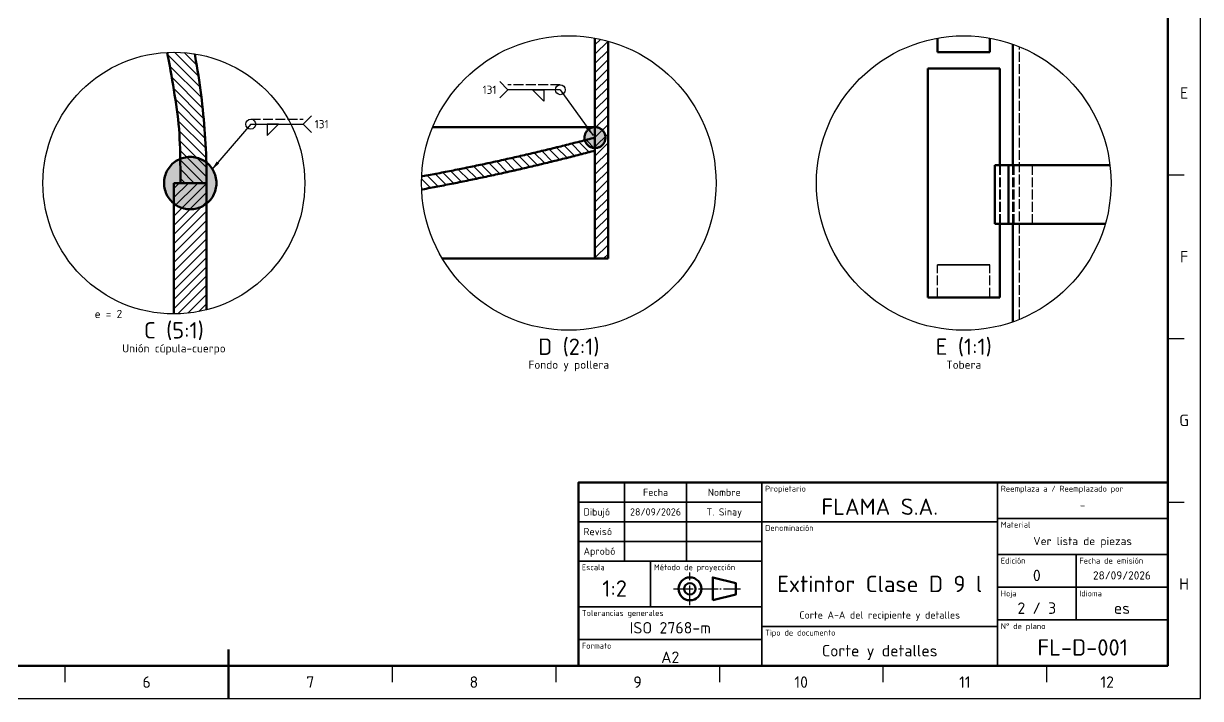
# Model space of a CAD drawing. Header units: millimetres. Extents: x 0 to 594, y 0 to 420.
# Drawn here: x 234.4 to 594, y 0 to 206.2 of the extents above; entities that cross this region are included whole.
import ezdxf
from ezdxf.enums import TextEntityAlignment as Align

# ---------------------------------------------------------------- set-up
doc = ezdxf.new("R2010")
doc.units = ezdxf.units.MM
doc.linetypes.add('ISO02-TRAZOS', pattern=[3.75, 3, -0.75])
doc.linetypes.add('ISO04-TRAZO-PUNTO', pattern=[7.625, 6, -0.75, 0.125, -0.75])
for name, color, linetype, lineweight in [('01-VISIBLE', 7, 'CONTINUOUS', 50), ('02-OCULTA', 4, 'ISO02-TRAZOS', 25), ('03-EJE', 1, 'ISO04-TRAZO-PUNTO', 25), ('05-RAYADO', 8, 'CONTINUOUS', 25), ('06-TEXTO', 7, 'CONTINUOUS', 25), ('07-RECUADRO', 7, 'CONTINUOUS', 70), ('08-FINA', 5, 'CONTINUOUS', 25), ('10-ROTULO', 7, 'CONTINUOUS', 35), ('11-TEXTO-ROTULO', 7, 'CONTINUOUS', 25), ('12-SOLDADURA', 6, 'CONTINUOUS', 25)]:
    doc.layers.add(name, color=color, linetype=linetype, lineweight=lineweight)
doc.styles.add('ISO3098', font='isocpeur.ttf')

msp = doc.modelspace()

# ---------------------------------------------------------------- hatches: boundary and pattern name
at = {"layer": '05-RAYADO'}
h = msp.add_hatch(dxfattribs=at)
h.set_pattern_fill('ANSI31', scale=0.62992)
h.paths.add_polyline_path([(413, 134.4), (409, 134.4), (409, 201.78), (409.779, 201.635), (410.86, 201.407), (411.934, 201.151), (413, 200.87)])
h = msp.add_hatch(dxfattribs=at)
h.set_pattern_fill('ANSI31', scale=0.62992, angle=90)
h.paths.add_polyline_path([(286.833, 196.23), (287.061, 194.952), (287.282, 193.673), (287.495, 192.392), (287.7, 191.111), (287.898, 189.828), (288.088, 188.544), (288.271, 187.259), (288.446, 185.973), (288.613, 184.685), (288.773, 183.397), (288.925, 182.108), (289.069, 180.818), (289.206, 179.527), (289.334, 178.236), (289.455, 176.944), (289.569, 175.65), (289.674, 174.357), (289.772, 173.062), (289.862, 171.768), (289.944, 170.472), (290.018, 169.176), (290.084, 167.88), (290.143, 166.583), (290.193, 165.286), (290.236, 163.989), (290.271, 162.691), (290.298, 161.394), (290.318, 160.096), (290.329, 158.798), (290.333, 157.5), (282.333, 157.5), (282.332, 158.767), (282.328, 160.034), (282.321, 161.3), (282.31, 162.567), (282.295, 163.834), (282.275, 165.101), (282.249, 166.367), (282.217, 167.634), (282.177, 168.9), (282.129, 170.166), (282.069, 171.431), (281.997, 172.696), (281.91, 173.96), (281.807, 175.222), (281.685, 176.483), (281.544, 177.742), (281.385, 178.999), (281.21, 180.253), (281.022, 181.506), (280.827, 182.758), (280.628, 184.009), (280.427, 185.26), (280.224, 186.51), (280.02, 187.76), (279.812, 189.01), (279.602, 190.259), (279.389, 191.508), (279.173, 192.756), (278.953, 194.004), (278.729, 195.251), (278.501, 196.497), (278.323, 197.449), (278.371, 197.452), (279.352, 197.488), (280.333, 197.5), (281.315, 197.488), (282.296, 197.452), (283.276, 197.392), (284.254, 197.307), (285.23, 197.199), (286.203, 197.067), (286.694, 196.988)])
h = msp.add_hatch(color=7, dxfattribs=at)
h.dxf.hatch_style = 1
h.paths.add_polyline_path([(412.175, 170.999), (412.099, 170.604), (411.975, 170.222), (411.804, 169.858), (411.589, 169.519), (411.333, 169.209), (411.04, 168.934), (410.715, 168.698), (410.362, 168.505), (409.989, 168.357), (409.6, 168.257), (409.201, 168.206), (408.799, 168.206), (408.4, 168.257), (408.011, 168.357), (407.638, 168.505), (407.285, 168.698), (406.96, 168.934), (406.667, 169.209), (406.411, 169.519), (406.196, 169.858), (406.025, 170.222), (405.901, 170.604), (405.825, 170.999), (405.8, 171.4), (405.825, 171.801), (405.901, 172.196), (406.025, 172.578), (406.196, 172.942), (406.411, 173.281), (406.667, 173.591), (406.96, 173.866), (407.285, 174.102), (407.638, 174.295), (408.011, 174.443), (408.4, 174.543), (408.799, 174.594), (409.201, 174.594), (409.6, 174.543), (409.989, 174.443), (410.362, 174.295), (410.715, 174.102), (411.04, 173.866), (411.333, 173.591), (411.589, 173.281), (411.804, 172.942), (411.975, 172.578), (412.099, 172.196), (412.175, 171.801), (412.2, 171.4)])
h = msp.add_hatch(dxfattribs=at)
h.set_pattern_fill('ANSI31', scale=0.62992, angle=90)
h.paths.add_polyline_path([(408.566, 167.286), (408.132, 167.172), (407.698, 167.058), (407.263, 166.944), (406.829, 166.831), (406.395, 166.718), (405.96, 166.605), (405.526, 166.493), (405.091, 166.381), (404.657, 166.269), (404.222, 166.157), (403.787, 166.046), (403.352, 165.935), (402.917, 165.824), (402.482, 165.713), (402.047, 165.603), (401.612, 165.493), (401.177, 165.383), (400.742, 165.273), (400.306, 165.164), (399.871, 165.055), (399.435, 164.946), (399, 164.838), (398.564, 164.729), (398.129, 164.621), (397.693, 164.514), (397.257, 164.406), (396.821, 164.299), (396.385, 164.192), (395.949, 164.086), (395.513, 163.979), (395.077, 163.873), (394.641, 163.767), (394.205, 163.662), (393.768, 163.556), (393.332, 163.451), (392.896, 163.346), (392.459, 163.242), (392.023, 163.138), (391.586, 163.034), (391.149, 162.93), (390.712, 162.827), (390.276, 162.723), (389.839, 162.621), (389.402, 162.518), (388.965, 162.416), (388.528, 162.314), (388.091, 162.212), (387.653, 162.11), (387.216, 162.009), (386.779, 161.908), (386.341, 161.807), (385.904, 161.707), (385.466, 161.606), (385.029, 161.507), (384.591, 161.407), (384.154, 161.307), (383.716, 161.208), (383.278, 161.109), (382.84, 161.011), (382.402, 160.913), (381.964, 160.815), (381.526, 160.717), (381.088, 160.619), (380.65, 160.522), (380.212, 160.425), (379.773, 160.328), (379.335, 160.232), (378.896, 160.136), (378.458, 160.04), (378.019, 159.944), (377.581, 159.849), (377.142, 159.754), (376.703, 159.659), (376.265, 159.565), (375.826, 159.471), (375.387, 159.377), (374.948, 159.283), (374.509, 159.19), (374.07, 159.096), (373.631, 159.004), (373.192, 158.911), (372.752, 158.819), (372.313, 158.727), (371.874, 158.635), (371.434, 158.543), (370.995, 158.452), (370.555, 158.361), (370.116, 158.271), (369.676, 158.18), (369.236, 158.09), (368.797, 158), (368.357, 157.911), (367.917, 157.821), (367.477, 157.732), (367.037, 157.644), (366.597, 157.555), (366.157, 157.467), (365.717, 157.379), (365.276, 157.292), (364.836, 157.204), (364.396, 157.117), (363.956, 157.03), (363.515, 156.944), (363.075, 156.858), (362.634, 156.772), (362.193, 156.686), (361.753, 156.601), (361.312, 156.516), (360.871, 156.431), (360.431, 156.346), (359.99, 156.262), (359.549, 156.178), (359.108, 156.094), (358.667, 156.011), (358.226, 155.927), (357.785, 155.845), (357.344, 155.762), (356.902, 155.68), (356.461, 155.598), (356.046, 155.521), (356.014, 156.396), (356, 157.5), (356.014, 158.604), (356.047, 159.521), (356.461, 159.598), (356.902, 159.68), (357.344, 159.762), (357.785, 159.845), (358.226, 159.927), (358.667, 160.011), (359.108, 160.094), (359.549, 160.178), (359.99, 160.262), (360.431, 160.346), (360.871, 160.431), (361.312, 160.516), (361.753, 160.601), (362.193, 160.686), (362.634, 160.772), (363.075, 160.858), (363.515, 160.944), (363.956, 161.03), (364.396, 161.117), (364.836, 161.204), (365.276, 161.292), (365.717, 161.379), (366.157, 161.467), (366.597, 161.555), (367.037, 161.644), (367.477, 161.732), (367.917, 161.821), (368.357, 161.911), (368.797, 162), (369.236, 162.09), (369.676, 162.18), (370.116, 162.271), (370.555, 162.361), (370.995, 162.452), (371.434, 162.543), (371.874, 162.635), (372.313, 162.727), (372.752, 162.819), (373.192, 162.911), (373.631, 163.004), (374.07, 163.096), (374.509, 163.19), (374.948, 163.283), (375.387, 163.377), (375.826, 163.471), (376.265, 163.565), (376.703, 163.659), (377.142, 163.754), (377.581, 163.849), (378.019, 163.944), (378.458, 164.04), (378.896, 164.136), (379.335, 164.232), (379.773, 164.328), (380.212, 164.425), (380.65, 164.522), (381.088, 164.619), (381.526, 164.717), (381.964, 164.815), (382.402, 164.913), (382.84, 165.011), (383.278, 165.109), (383.716, 165.208), (384.154, 165.307), (384.591, 165.407), (385.029, 165.507), (385.466, 165.606), (385.904, 165.707), (386.341, 165.807), (386.779, 165.908), (387.216, 166.009), (387.653, 166.11), (388.091, 166.212), (388.528, 166.314), (388.965, 166.416), (389.402, 166.518), (389.839, 166.621), (390.276, 166.723), (390.712, 166.827), (391.149, 166.93), (391.586, 167.034), (392.023, 167.138), (392.459, 167.242), (392.896, 167.346), (393.332, 167.451), (393.768, 167.556), (394.205, 167.662), (394.641, 167.767), (395.077, 167.873), (395.513, 167.979), (395.949, 168.086), (396.385, 168.192), (396.821, 168.299), (397.257, 168.406), (397.693, 168.514), (398.129, 168.621), (398.564, 168.729), (399, 168.838), (399.435, 168.946), (399.871, 169.055), (400.306, 169.164), (400.742, 169.273), (401.177, 169.383), (401.612, 169.493), (402.047, 169.603), (402.482, 169.713), (402.917, 169.824), (403.352, 169.935), (403.787, 170.046), (404.222, 170.157), (404.657, 170.269), (405.091, 170.381), (405.526, 170.493), (405.96, 170.605), (406.395, 170.718), (406.829, 170.831), (407.263, 170.944), (407.698, 171.058), (408.132, 171.172), (408.566, 171.286), (409, 171.4), (409, 167.4)])
h = msp.add_hatch(color=7, dxfattribs=at)
h.dxf.hatch_style = 1
h.paths.add_polyline_path([(293.27, 156.497), (293.082, 155.51), (292.772, 154.555), (292.344, 153.646), (291.805, 152.798), (291.165, 152.024), (290.433, 151.336), (289.62, 150.745), (288.74, 150.261), (287.805, 149.892), (286.832, 149.642), (285.836, 149.516), (284.831, 149.516), (283.834, 149.642), (282.861, 149.892), (281.927, 150.261), (281.047, 150.745), (280.234, 151.336), (279.502, 152.024), (278.861, 152.798), (278.323, 153.646), (277.895, 154.555), (277.585, 155.51), (277.396, 156.497), (277.333, 157.5), (277.396, 158.503), (277.585, 159.49), (277.895, 160.445), (278.323, 161.354), (278.861, 162.202), (279.502, 162.976), (280.234, 163.664), (281.047, 164.255), (281.927, 164.739), (282.861, 165.108), (283.834, 165.358), (284.831, 165.484), (285.836, 165.484), (286.832, 165.358), (287.805, 165.108), (288.74, 164.739), (289.62, 164.255), (290.433, 163.664), (291.165, 162.976), (291.805, 162.202), (292.344, 161.354), (292.772, 160.445), (293.082, 159.49), (293.27, 158.503), (293.333, 157.5)])
h = msp.add_hatch(dxfattribs=at)
h.set_pattern_fill('ANSI31', scale=0.62992)
h.paths.add_polyline_path([(290.333, 157.5), (290.333, 118.773), (290.053, 118.699), (289.097, 118.472), (288.137, 118.269), (287.172, 118.089), (286.203, 117.933), (285.23, 117.801), (284.254, 117.693), (283.276, 117.608), (282.296, 117.548), (281.315, 117.512), (280.333, 117.5), (280.333, 157.5)])
at = {"layer": '08-FINA'}
h = msp.add_hatch(color=7, dxfattribs=at)
h.dxf.hatch_style = 1
h.paths.add_polyline_path([(408.4, 172), (407.063, 174.732), (406.249, 174.151)])
h = msp.add_hatch(color=7, dxfattribs=at)
h.dxf.hatch_style = 1
h.paths.add_polyline_path([(291.833, 161.5), (294.165, 163.452), (293.406, 164.103)])

# ---------------------------------------------------------------- linework, layer by layer
at = {"layer": '01-VISIBLE'}
for points in [[(409, 134.4), (409, 201.78)], [(513.667, 201.78), (513.667, 197.5)], [(529.667, 201.78), (529.667, 197.5)], [(413, 134.4), (413, 200.87)], [(536.667, 163), (536.667, 199.925)], [(278.323, 197.449), (278.533, 196.323), (278.802, 194.844), (279.066, 193.364), (279.325, 191.882), (279.578, 190.4), (279.828, 188.918), (280.073, 187.434), (280.315, 185.95), (280.555, 184.466), (280.792, 182.981), (281.024, 181.495), (281.245, 180.008), (281.448, 178.518), (281.627, 177.025), (281.779, 175.529), (281.905, 174.031), (282.007, 172.531), (282.089, 171.029), (282.154, 169.527), (282.206, 168.024), (282.246, 166.521), (282.276, 165.018), (282.299, 163.514), (282.315, 162.011), (282.326, 160.507), (282.332, 159.004), (282.333, 157.5)], [(290.333, 157.5), (290.328, 159.001), (290.313, 160.501), (290.287, 162.001), (290.25, 163.502), (290.203, 165.001), (290.146, 166.501), (290.078, 168), (290, 169.498), (289.911, 170.996), (289.812, 172.494), (289.703, 173.99), (289.582, 175.486), (289.452, 176.981), (289.311, 178.475), (289.16, 179.968), (288.998, 181.46), (288.826, 182.95), (288.644, 184.44), (288.452, 185.928), (288.249, 187.415), (288.036, 188.9), (287.813, 190.384), (287.58, 191.866), (287.337, 193.347), (287.083, 194.826), (286.82, 196.303), (286.693, 196.988)], [(529.667, 197.5), (529.167, 197.5), (528.667, 197.5), (528.167, 197.5), (527.667, 197.5), (527.167, 197.5), (526.667, 197.5), (526.167, 197.5), (525.667, 197.5), (525.167, 197.5), (524.667, 197.5), (524.167, 197.5), (523.667, 197.5), (523.167, 197.5), (522.667, 197.5), (522.167, 197.5), (521.667, 197.5), (521.167, 197.5), (520.667, 197.5), (520.167, 197.5), (519.667, 197.5), (519.167, 197.5), (518.667, 197.5), (518.167, 197.5), (517.667, 197.5), (517.167, 197.5), (516.667, 197.5), (516.167, 197.5), (515.667, 197.5), (515.167, 197.5), (514.667, 197.5), (514.167, 197.5), (513.667, 197.5)], [(510.667, 192.5), (511.167, 192.5), (511.667, 192.5), (512.167, 192.5), (512.667, 192.5), (513.167, 192.5), (513.667, 192.5), (514.167, 192.5), (514.667, 192.5), (515.167, 192.5), (515.667, 192.5), (516.167, 192.5), (516.667, 192.5), (517.167, 192.5), (517.667, 192.5), (518.167, 192.5), (518.667, 192.5), (519.167, 192.5), (519.667, 192.5), (520.167, 192.5), (520.667, 192.5), (521.167, 192.5), (521.667, 192.5), (522.167, 192.5), (522.667, 192.5), (523.167, 192.5), (523.667, 192.5), (524.167, 192.5), (524.667, 192.5), (525.167, 192.5), (525.667, 192.5), (526.167, 192.5), (526.667, 192.5), (527.167, 192.5), (527.667, 192.5), (528.167, 192.5), (528.667, 192.5), (529.167, 192.5), (529.667, 192.5), (530.167, 192.5), (530.667, 192.5), (531.167, 192.5), (531.667, 192.5), (532.167, 192.5), (532.667, 192.5)], [(510.667, 122.5), (510.667, 192.5)], [(532.667, 163), (532.667, 192.5)], [(409, 174.6), (408.113, 174.6), (407.226, 174.6), (406.338, 174.6), (405.451, 174.6), (404.563, 174.6), (403.676, 174.6), (402.788, 174.6), (401.901, 174.6), (401.013, 174.6), (400.126, 174.6), (399.238, 174.6), (398.351, 174.6), (397.463, 174.6), (396.576, 174.6), (395.688, 174.6), (394.801, 174.6), (393.913, 174.6), (393.026, 174.6), (392.138, 174.6), (391.251, 174.6), (390.363, 174.6), (389.475, 174.6), (388.588, 174.6), (387.7, 174.6), (386.813, 174.6), (385.925, 174.6), (385.038, 174.6), (384.15, 174.6), (383.263, 174.6), (382.375, 174.6), (381.488, 174.6), (380.6, 174.6), (379.712, 174.6), (378.825, 174.6), (377.938, 174.6), (377.05, 174.6), (376.163, 174.6), (375.275, 174.6), (374.387, 174.6), (373.5, 174.6), (372.612, 174.6), (371.725, 174.6), (370.837, 174.6), (369.95, 174.6), (369.062, 174.6), (368.175, 174.6), (367.288, 174.6), (366.4, 174.6), (365.512, 174.6), (364.625, 174.6), (363.737, 174.6), (362.85, 174.6), (361.962, 174.6), (361.075, 174.6), (360.188, 174.6), (359.377, 174.6)], [(409, 174.6), (408.799, 174.594), (408.599, 174.575), (408.4, 174.543), (408.204, 174.499), (408.011, 174.443), (407.822, 174.375), (407.638, 174.295), (407.458, 174.204), (407.285, 174.102), (407.119, 173.989), (406.96, 173.866), (406.809, 173.733), (406.667, 173.591), (406.534, 173.44), (406.411, 173.281), (406.298, 173.115), (406.196, 172.942), (406.105, 172.762), (406.025, 172.578), (405.957, 172.389), (405.901, 172.196), (405.857, 172), (405.825, 171.801), (405.806, 171.601), (405.8, 171.4), (405.806, 171.199), (405.825, 170.999), (405.857, 170.8), (405.901, 170.604), (405.957, 170.411), (406.025, 170.222), (406.105, 170.038), (406.196, 169.858), (406.298, 169.685), (406.411, 169.519), (406.534, 169.36), (406.667, 169.209), (406.809, 169.067), (406.96, 168.934), (407.119, 168.811), (407.285, 168.698), (407.458, 168.596), (407.638, 168.505), (407.822, 168.425), (408.011, 168.357), (408.204, 168.301), (408.4, 168.257), (408.599, 168.225), (408.799, 168.206), (409, 168.2)], [(412.2, 171.4), (412.194, 171.601), (412.175, 171.801), (412.143, 172), (412.099, 172.196), (412.043, 172.389), (411.975, 172.578), (411.895, 172.762), (411.804, 172.942), (411.702, 173.115), (411.589, 173.281), (411.466, 173.44), (411.333, 173.591), (411.191, 173.733), (411.04, 173.866), (410.881, 173.989), (410.715, 174.102), (410.542, 174.204), (410.362, 174.295), (410.178, 174.375), (409.989, 174.443), (409.796, 174.499), (409.6, 174.543), (409.401, 174.575), (409.201, 174.594), (409, 174.6)], [(409, 171.4), (408.419, 171.247), (407.839, 171.095), (407.258, 170.943), (406.677, 170.791), (406.095, 170.64), (405.514, 170.49), (404.933, 170.34), (404.351, 170.19), (403.77, 170.041), (403.188, 169.893), (402.606, 169.744), (402.024, 169.597), (401.442, 169.45), (400.859, 169.303), (400.277, 169.157), (399.695, 169.011), (399.112, 168.866), (398.529, 168.721), (397.946, 168.576), (397.363, 168.432), (396.78, 168.289), (396.197, 168.146), (395.614, 168.004), (395.03, 167.862), (394.447, 167.72), (393.863, 167.579), (393.28, 167.439), (392.696, 167.299), (392.112, 167.159), (391.527, 167.02), (390.943, 166.881), (390.359, 166.743), (389.774, 166.605), (389.19, 166.468), (388.605, 166.332), (388.02, 166.195), (387.435, 166.06), (386.85, 165.924), (386.265, 165.79), (385.68, 165.655), (385.095, 165.522), (384.509, 165.388), (383.924, 165.255), (383.338, 165.123), (382.752, 164.991), (382.166, 164.86), (381.58, 164.729), (380.994, 164.598), (380.408, 164.469), (379.822, 164.339), (379.235, 164.21), (378.649, 164.082), (378.062, 163.954), (377.475, 163.826), (376.888, 163.699), (376.301, 163.573), (375.714, 163.447), (375.127, 163.321), (374.54, 163.196), (373.952, 163.072), (373.365, 162.948), (372.777, 162.824), (372.19, 162.701), (371.602, 162.578), (371.014, 162.456), (370.426, 162.335), (369.838, 162.213), (369.25, 162.093), (368.661, 161.973), (368.073, 161.853), (367.484, 161.734), (366.896, 161.615), (366.307, 161.497), (365.718, 161.38), (365.129, 161.262), (364.54, 161.146), (363.951, 161.03), (363.362, 160.914), (362.773, 160.799), (362.183, 160.684), (361.594, 160.57), (361.004, 160.456), (360.414, 160.343), (359.825, 160.23), (359.235, 160.118), (358.645, 160.006), (358.055, 159.895), (357.465, 159.785), (356.874, 159.674), (356.284, 159.565), (356.047, 159.521)], [(409, 167.4), (409, 171.4)], [(409, 168.2), (409.201, 168.206), (409.401, 168.225), (409.6, 168.257), (409.796, 168.301), (409.989, 168.357), (410.178, 168.425), (410.362, 168.505), (410.542, 168.596), (410.715, 168.698), (410.881, 168.811), (411.04, 168.934), (411.191, 169.067), (411.333, 169.209), (411.466, 169.36), (411.589, 169.519), (411.702, 169.685), (411.804, 169.858), (411.895, 170.038), (411.975, 170.222), (412.043, 170.411), (412.099, 170.604), (412.143, 170.8), (412.175, 170.999), (412.194, 171.199), (412.2, 171.4)], [(285.333, 165.5), (284.831, 165.484), (284.331, 165.437), (283.834, 165.358), (283.344, 165.249), (282.861, 165.108), (282.388, 164.938), (281.927, 164.739), (281.479, 164.51), (281.047, 164.255), (280.631, 163.972), (280.234, 163.664), (279.857, 163.332), (279.502, 162.976), (279.169, 162.599), (278.861, 162.202), (278.579, 161.787), (278.323, 161.354), (278.095, 160.906), (277.895, 160.445), (277.725, 159.972), (277.585, 159.49), (277.475, 158.999), (277.396, 158.503), (277.349, 158.002), (277.333, 157.5), (277.349, 156.998), (277.396, 156.497), (277.475, 156.001), (277.585, 155.51), (277.725, 155.028), (277.895, 154.555), (278.095, 154.094), (278.323, 153.646), (278.579, 153.213), (278.861, 152.798), (279.169, 152.401), (279.502, 152.024), (279.857, 151.668), (280.234, 151.336), (280.631, 151.028), (281.047, 150.745), (281.479, 150.49), (281.927, 150.261), (282.388, 150.062), (282.861, 149.892), (283.344, 149.751), (283.834, 149.642), (284.331, 149.563), (284.831, 149.516), (285.333, 149.5)], [(293.333, 157.5), (293.318, 158.002), (293.27, 158.503), (293.192, 158.999), (293.082, 159.49), (292.942, 159.972), (292.772, 160.445), (292.572, 160.906), (292.344, 161.354), (292.088, 161.787), (291.805, 162.202), (291.497, 162.599), (291.165, 162.976), (290.81, 163.332), (290.433, 163.664), (290.036, 163.972), (289.62, 164.255), (289.187, 164.51), (288.74, 164.739), (288.278, 164.938), (287.805, 165.108), (287.323, 165.249), (286.832, 165.358), (286.336, 165.437), (285.836, 165.484), (285.333, 165.5)], [(356.046, 155.521), (356.284, 155.565), (356.874, 155.674), (357.465, 155.785), (358.055, 155.895), (358.645, 156.006), (359.235, 156.118), (359.825, 156.23), (360.414, 156.343), (361.004, 156.456), (361.594, 156.57), (362.183, 156.684), (362.773, 156.799), (363.362, 156.914), (363.951, 157.03), (364.54, 157.146), (365.129, 157.262), (365.718, 157.38), (366.307, 157.497), (366.896, 157.615), (367.484, 157.734), (368.073, 157.853), (368.661, 157.973), (369.25, 158.093), (369.838, 158.213), (370.426, 158.335), (371.014, 158.456), (371.602, 158.578), (372.19, 158.701), (372.777, 158.824), (373.365, 158.948), (373.952, 159.072), (374.54, 159.196), (375.127, 159.321), (375.714, 159.447), (376.301, 159.573), (376.888, 159.699), (377.475, 159.826), (378.062, 159.954), (378.649, 160.082), (379.235, 160.21), (379.822, 160.339), (380.408, 160.469), (380.994, 160.598), (381.58, 160.729), (382.166, 160.86), (382.752, 160.991), (383.338, 161.123), (383.924, 161.255), (384.509, 161.388), (385.095, 161.522), (385.68, 161.655), (386.265, 161.79), (386.85, 161.924), (387.435, 162.06), (388.02, 162.195), (388.605, 162.332), (389.19, 162.468), (389.774, 162.605), (390.359, 162.743), (390.943, 162.881), (391.527, 163.02), (392.112, 163.159), (392.696, 163.299), (393.28, 163.439), (393.863, 163.579), (394.447, 163.72), (395.03, 163.862), (395.614, 164.004), (396.197, 164.146), (396.78, 164.289), (397.363, 164.432), (397.946, 164.576), (398.529, 164.721), (399.112, 164.866), (399.695, 165.011), (400.277, 165.157), (400.859, 165.303), (401.442, 165.45), (402.024, 165.597), (402.606, 165.744), (403.188, 165.893), (403.77, 166.041), (404.351, 166.19), (404.933, 166.34), (405.514, 166.49), (406.095, 166.64), (406.677, 166.791), (407.258, 166.943), (407.839, 167.095), (408.419, 167.247), (409, 167.4)], [(531.124, 163), (535.362, 163)], [(531.124, 145), (531.124, 163)], [(535.362, 163), (535.863, 163), (536.364, 163), (536.864, 163), (537.365, 163), (537.866, 163), (538.367, 163), (538.868, 163), (539.369, 163), (539.869, 163), (540.37, 163), (540.871, 163), (541.372, 163), (541.873, 163), (542.374, 163), (542.874, 163), (543.375, 163), (543.876, 163), (544.377, 163), (544.878, 163), (545.379, 163), (545.879, 163), (546.38, 163), (546.881, 163), (547.382, 163), (547.883, 163), (548.384, 163), (548.884, 163), (549.385, 163), (549.886, 163), (550.387, 163), (550.888, 163), (551.388, 163), (551.889, 163), (552.39, 163), (552.891, 163), (553.392, 163), (553.893, 163), (554.393, 163), (554.894, 163), (555.395, 163), (555.896, 163), (556.397, 163), (556.898, 163), (557.398, 163), (557.899, 163), (558.4, 163), (558.901, 163), (559.402, 163), (559.903, 163), (560.403, 163), (560.904, 163), (561.405, 163), (561.906, 163), (562.407, 163), (562.908, 163), (563.408, 163), (563.909, 163), (564.41, 163), (564.911, 163), (565.412, 163), (565.912, 163), (566.329, 163)], [(535.362, 145), (535.362, 163)], [(290.333, 157.5), (280.333, 157.5)], [(280.333, 117.5), (280.333, 157.5)], [(282.333, 157.5), (290.333, 157.5)], [(285.333, 149.5), (285.836, 149.516), (286.336, 149.563), (286.832, 149.642), (287.323, 149.751), (287.805, 149.892), (288.278, 150.062), (288.74, 150.261), (289.187, 150.49), (289.62, 150.745), (290.036, 151.028), (290.433, 151.336), (290.81, 151.668), (291.165, 152.024), (291.497, 152.401), (291.805, 152.798), (292.088, 153.213), (292.344, 153.646), (292.572, 154.094), (292.772, 154.555), (292.942, 155.028), (293.082, 155.51), (293.192, 156.001), (293.27, 156.497), (293.318, 156.998), (293.333, 157.5)], [(290.333, 118.773), (290.333, 157.5)], [(531.124, 145), (535.362, 145)], [(532.667, 122.5), (532.667, 145)], [(535.362, 145), (535.863, 145), (536.364, 145), (536.864, 145), (537.365, 145), (537.866, 145), (538.367, 145), (538.868, 145), (539.369, 145), (539.869, 145), (540.37, 145), (540.871, 145), (541.372, 145), (541.873, 145), (542.374, 145), (542.874, 145), (543.375, 145), (543.876, 145), (544.377, 145), (544.878, 145), (545.379, 145), (545.879, 145), (546.38, 145), (546.881, 145), (547.382, 145), (547.883, 145), (548.384, 145), (548.884, 145), (549.385, 145), (549.886, 145), (550.387, 145), (550.888, 145), (551.388, 145), (551.889, 145), (552.39, 145), (552.891, 145), (553.392, 145), (553.893, 145), (554.393, 145), (554.894, 145), (555.395, 145), (555.896, 145), (556.397, 145), (556.898, 145), (557.398, 145), (557.899, 145), (558.4, 145), (558.901, 145), (559.402, 145), (559.903, 145), (560.403, 145), (560.904, 145), (561.405, 145), (561.906, 145), (562.407, 145), (562.908, 145), (563.408, 145), (563.909, 145), (564.41, 145), (564.892, 145)], [(536.667, 115.075), (536.667, 145)], [(409, 134.4), (408.113, 134.4), (407.225, 134.4), (406.337, 134.4), (405.45, 134.4), (404.562, 134.4), (403.675, 134.4), (402.788, 134.4), (401.9, 134.4), (401.012, 134.4), (400.125, 134.4), (399.238, 134.4), (398.35, 134.4), (397.462, 134.4), (396.575, 134.4), (395.688, 134.4), (394.8, 134.4), (393.913, 134.4), (393.025, 134.4), (392.137, 134.4), (391.25, 134.4), (390.363, 134.4), (389.475, 134.4), (388.587, 134.4), (387.7, 134.4), (386.812, 134.4), (385.925, 134.4), (385.038, 134.4), (384.15, 134.4), (383.262, 134.4), (382.375, 134.4), (381.488, 134.4), (380.6, 134.4), (379.712, 134.4), (378.825, 134.4), (377.938, 134.4), (377.05, 134.4), (376.163, 134.4), (375.275, 134.4), (374.387, 134.4), (373.5, 134.4), (372.612, 134.4), (371.725, 134.4), (370.837, 134.4), (369.95, 134.4), (369.062, 134.4), (368.175, 134.4), (367.288, 134.4), (366.4, 134.4), (365.512, 134.4), (364.625, 134.4), (363.737, 134.4), (362.85, 134.4), (362.382, 134.4)], [(413, 134.4), (409, 134.4)], [(510.667, 122.5), (511.167, 122.5), (511.667, 122.5), (512.167, 122.5), (512.667, 122.5), (513.167, 122.5), (513.667, 122.5), (514.167, 122.5), (514.667, 122.5), (515.167, 122.5), (515.667, 122.5), (516.167, 122.5), (516.667, 122.5), (517.167, 122.5), (517.667, 122.5), (518.167, 122.5), (518.667, 122.5), (519.167, 122.5), (519.667, 122.5), (520.167, 122.5), (520.667, 122.5), (521.167, 122.5), (521.667, 122.5), (522.167, 122.5), (522.667, 122.5), (523.167, 122.5), (523.667, 122.5), (524.167, 122.5), (524.667, 122.5), (525.167, 122.5), (525.667, 122.5), (526.167, 122.5), (526.667, 122.5), (527.167, 122.5), (527.667, 122.5), (528.167, 122.5), (528.667, 122.5), (529.167, 122.5), (529.667, 122.5), (530.167, 122.5), (530.667, 122.5), (531.167, 122.5), (531.667, 122.5), (532.167, 122.5), (532.667, 122.5)]]:
    msp.add_lwpolyline(points, dxfattribs=at)
msp.add_lwpolyline([(445, 30), (452, 31.75), (452, 35.25), (445, 37)], close=True, dxfattribs=at)
for radius in [3.5, 1.75]:
    msp.add_circle((438, 33.5), radius, dxfattribs=at)
at = {"layer": '02-OCULTA'}
for points in [[(538.667, 115.837), (538.667, 199.163)], [(513.667, 197.5), (514.167, 197.5), (514.667, 197.5), (515.167, 197.5), (515.667, 197.5), (516.167, 197.5), (516.667, 197.5), (517.167, 197.5), (517.667, 197.5), (518.167, 197.5), (518.667, 197.5), (519.167, 197.5), (519.667, 197.5), (520.167, 197.5), (520.667, 197.5), (521.167, 197.5), (521.667, 197.5), (522.167, 197.5), (522.667, 197.5), (523.167, 197.5), (523.667, 197.5), (524.167, 197.5), (524.667, 197.5), (525.167, 197.5), (525.667, 197.5), (526.167, 197.5), (526.667, 197.5), (527.167, 197.5), (527.667, 197.5), (528.167, 197.5), (528.667, 197.5), (529.167, 197.5), (529.667, 197.5)], [(532.667, 192.5), (532.167, 192.5), (531.667, 192.5), (531.167, 192.5), (530.667, 192.5), (530.167, 192.5), (529.667, 192.5), (529.167, 192.5), (528.667, 192.5), (528.167, 192.5), (527.667, 192.5), (527.167, 192.5), (526.667, 192.5), (526.167, 192.5), (525.667, 192.5), (525.167, 192.5), (524.667, 192.5), (524.167, 192.5), (523.667, 192.5), (523.167, 192.5), (522.667, 192.5), (522.167, 192.5), (521.667, 192.5), (521.167, 192.5), (520.667, 192.5), (520.167, 192.5), (519.667, 192.5), (519.167, 192.5), (518.667, 192.5), (518.167, 192.5), (517.667, 192.5), (517.167, 192.5), (516.667, 192.5), (516.167, 192.5), (515.667, 192.5), (515.167, 192.5), (514.667, 192.5), (514.167, 192.5), (513.667, 192.5), (513.167, 192.5), (512.667, 192.5), (512.167, 192.5), (511.667, 192.5), (511.167, 192.5), (510.667, 192.5)], [(531.124, 145), (531.124, 163)], [(531.124, 163), (531.414, 163), (531.705, 163), (531.995, 163), (532.286, 163), (532.576, 163), (532.867, 163)], [(532.867, 163), (532.576, 163), (532.286, 163), (531.995, 163), (531.705, 163), (531.414, 163), (531.124, 163)], [(531.124, 163), (535.362, 163)], [(532.667, 145), (532.667, 163)], [(532.867, 145), (532.867, 163)], [(535.362, 145), (535.362, 163)], [(566.329, 163), (565.912, 163), (565.412, 163), (564.911, 163), (564.41, 163), (563.909, 163), (563.408, 163), (562.908, 163), (562.407, 163), (561.906, 163), (561.405, 163), (560.904, 163), (560.403, 163), (559.903, 163), (559.402, 163), (558.901, 163), (558.4, 163), (557.899, 163), (557.398, 163), (556.898, 163), (556.397, 163), (555.896, 163), (555.395, 163), (554.894, 163), (554.393, 163), (553.893, 163), (553.392, 163), (552.891, 163), (552.39, 163), (551.889, 163), (551.388, 163), (550.888, 163), (550.387, 163), (549.886, 163), (549.385, 163), (548.884, 163), (548.384, 163), (547.883, 163), (547.382, 163), (546.881, 163), (546.38, 163), (545.879, 163), (545.379, 163), (544.878, 163), (544.377, 163), (543.876, 163), (543.375, 163), (542.874, 163), (542.374, 163), (541.873, 163), (541.372, 163), (540.871, 163), (540.37, 163), (539.869, 163), (539.369, 163), (538.868, 163), (538.367, 163), (537.866, 163), (537.365, 163), (536.864, 163), (536.364, 163), (535.863, 163), (535.362, 163)], [(536.667, 145), (536.667, 163)], [(537.066, 163), (537.567, 163), (538.068, 163), (538.569, 163), (539.07, 163), (539.571, 163), (540.072, 163), (540.573, 163), (541.075, 163), (541.576, 163), (542.077, 163), (542.578, 163), (543.079, 163), (543.58, 163), (544.081, 163), (544.582, 163), (545.083, 163), (545.585, 163), (546.086, 163), (546.587, 163), (547.088, 163), (547.589, 163), (548.09, 163), (548.591, 163), (549.092, 163), (549.593, 163), (550.095, 163), (550.596, 163), (551.097, 163), (551.598, 163), (552.099, 163), (552.6, 163), (553.101, 163), (553.602, 163), (554.103, 163), (554.605, 163), (555.106, 163), (555.607, 163), (556.108, 163), (556.609, 163), (557.11, 163), (557.611, 163), (558.112, 163), (558.613, 163), (559.115, 163), (559.616, 163), (560.117, 163), (560.618, 163), (561.119, 163), (561.62, 163), (562.121, 163), (562.622, 163), (563.123, 163), (563.625, 163), (564.126, 163), (564.627, 163), (565.128, 163), (565.629, 163), (566.13, 163), (566.329, 163)], [(537.066, 163), (542.667, 163)], [(537.066, 163), (542.667, 163)], [(566.329, 163), (566.13, 163), (565.629, 163), (565.128, 163), (564.627, 163), (564.126, 163), (563.625, 163), (563.123, 163), (562.622, 163), (562.121, 163), (561.62, 163), (561.119, 163), (560.618, 163), (560.117, 163), (559.616, 163), (559.115, 163), (558.613, 163), (558.112, 163), (557.611, 163), (557.11, 163), (556.609, 163), (556.108, 163), (555.607, 163), (555.106, 163), (554.605, 163), (554.103, 163), (553.602, 163), (553.101, 163), (552.6, 163), (552.099, 163), (551.598, 163), (551.097, 163), (550.596, 163), (550.095, 163), (549.593, 163), (549.092, 163), (548.591, 163), (548.09, 163), (547.589, 163), (547.088, 163), (546.587, 163), (546.086, 163), (545.585, 163), (545.083, 163), (544.582, 163), (544.081, 163), (543.58, 163), (543.079, 163), (542.578, 163), (542.077, 163), (541.576, 163), (541.075, 163), (540.573, 163), (540.072, 163), (539.571, 163), (539.07, 163), (538.569, 163), (538.068, 163), (537.567, 163), (537.066, 163)], [(537.066, 145), (537.066, 163)], [(537.066, 145), (537.066, 163)], [(542.667, 145), (542.667, 163)], [(542.667, 145), (542.667, 163)], [(531.124, 145), (531.414, 145), (531.705, 145), (531.995, 145), (532.286, 145), (532.576, 145), (532.867, 145)], [(532.867, 145), (532.576, 145), (532.286, 145), (531.995, 145), (531.705, 145), (531.414, 145), (531.124, 145)], [(531.124, 145), (535.362, 145)], [(564.892, 145), (564.41, 145), (563.909, 145), (563.408, 145), (562.908, 145), (562.407, 145), (561.906, 145), (561.405, 145), (560.904, 145), (560.403, 145), (559.903, 145), (559.402, 145), (558.901, 145), (558.4, 145), (557.899, 145), (557.398, 145), (556.898, 145), (556.397, 145), (555.896, 145), (555.395, 145), (554.894, 145), (554.393, 145), (553.893, 145), (553.392, 145), (552.891, 145), (552.39, 145), (551.889, 145), (551.388, 145), (550.888, 145), (550.387, 145), (549.886, 145), (549.385, 145), (548.884, 145), (548.384, 145), (547.883, 145), (547.382, 145), (546.881, 145), (546.38, 145), (545.879, 145), (545.379, 145), (544.878, 145), (544.377, 145), (543.876, 145), (543.375, 145), (542.874, 145), (542.374, 145), (541.873, 145), (541.372, 145), (540.871, 145), (540.37, 145), (539.869, 145), (539.369, 145), (538.868, 145), (538.367, 145), (537.866, 145), (537.365, 145), (536.864, 145), (536.364, 145), (535.863, 145), (535.362, 145)], [(564.892, 145), (564.627, 145), (564.126, 145), (563.625, 145), (563.123, 145), (562.622, 145), (562.121, 145), (561.62, 145), (561.119, 145), (560.618, 145), (560.117, 145), (559.616, 145), (559.115, 145), (558.613, 145), (558.112, 145), (557.611, 145), (557.11, 145), (556.609, 145), (556.108, 145), (555.607, 145), (555.106, 145), (554.605, 145), (554.103, 145), (553.602, 145), (553.101, 145), (552.6, 145), (552.099, 145), (551.598, 145), (551.097, 145), (550.596, 145), (550.095, 145), (549.593, 145), (549.092, 145), (548.591, 145), (548.09, 145), (547.589, 145), (547.088, 145), (546.587, 145), (546.086, 145), (545.585, 145), (545.083, 145), (544.582, 145), (544.081, 145), (543.58, 145), (543.079, 145), (542.578, 145), (542.077, 145), (541.576, 145), (541.075, 145), (540.573, 145), (540.072, 145), (539.571, 145), (539.07, 145), (538.569, 145), (538.068, 145), (537.567, 145), (537.066, 145)], [(537.066, 145), (542.667, 145)], [(537.066, 145), (542.667, 145)], [(537.066, 145), (537.567, 145), (538.068, 145), (538.569, 145), (539.07, 145), (539.571, 145), (540.072, 145), (540.573, 145), (541.075, 145), (541.576, 145), (542.077, 145), (542.578, 145), (543.079, 145), (543.58, 145), (544.081, 145), (544.582, 145), (545.083, 145), (545.585, 145), (546.086, 145), (546.587, 145), (547.088, 145), (547.589, 145), (548.09, 145), (548.591, 145), (549.092, 145), (549.593, 145), (550.095, 145), (550.596, 145), (551.097, 145), (551.598, 145), (552.099, 145), (552.6, 145), (553.101, 145), (553.602, 145), (554.103, 145), (554.605, 145), (555.106, 145), (555.607, 145), (556.108, 145), (556.609, 145), (557.11, 145), (557.611, 145), (558.112, 145), (558.613, 145), (559.115, 145), (559.616, 145), (560.117, 145), (560.618, 145), (561.119, 145), (561.62, 145), (562.121, 145), (562.622, 145), (563.123, 145), (563.625, 145), (564.126, 145), (564.627, 145), (564.892, 145)], [(529.667, 132.5), (529.167, 132.5), (528.667, 132.5), (528.167, 132.5), (527.667, 132.5), (527.167, 132.5), (526.667, 132.5), (526.167, 132.5), (525.667, 132.5), (525.167, 132.5), (524.667, 132.5), (524.167, 132.5), (523.667, 132.5), (523.167, 132.5), (522.667, 132.5), (522.167, 132.5), (521.667, 132.5), (521.167, 132.5), (520.667, 132.5), (520.167, 132.5), (519.667, 132.5), (519.167, 132.5), (518.667, 132.5), (518.167, 132.5), (517.667, 132.5), (517.167, 132.5), (516.667, 132.5), (516.167, 132.5), (515.667, 132.5), (515.167, 132.5), (514.667, 132.5), (514.167, 132.5), (513.667, 132.5)], [(513.667, 132.5), (514.167, 132.5), (514.667, 132.5), (515.167, 132.5), (515.667, 132.5), (516.167, 132.5), (516.667, 132.5), (517.167, 132.5), (517.667, 132.5), (518.167, 132.5), (518.667, 132.5), (519.167, 132.5), (519.667, 132.5), (520.167, 132.5), (520.667, 132.5), (521.167, 132.5), (521.667, 132.5), (522.167, 132.5), (522.667, 132.5), (523.167, 132.5), (523.667, 132.5), (524.167, 132.5), (524.667, 132.5), (525.167, 132.5), (525.667, 132.5), (526.167, 132.5), (526.667, 132.5), (527.167, 132.5), (527.667, 132.5), (528.167, 132.5), (528.667, 132.5), (529.167, 132.5), (529.667, 132.5)], [(513.667, 122.5), (513.667, 132.5)], [(529.667, 122.5), (529.667, 132.5)], [(532.667, 122.5), (532.167, 122.5), (531.667, 122.5), (531.167, 122.5), (530.667, 122.5), (530.167, 122.5), (529.667, 122.5), (529.167, 122.5), (528.667, 122.5), (528.167, 122.5), (527.667, 122.5), (527.167, 122.5), (526.667, 122.5), (526.167, 122.5), (525.667, 122.5), (525.167, 122.5), (524.667, 122.5), (524.167, 122.5), (523.667, 122.5), (523.167, 122.5), (522.667, 122.5), (522.167, 122.5), (521.667, 122.5), (521.167, 122.5), (520.667, 122.5), (520.167, 122.5), (519.667, 122.5), (519.167, 122.5), (518.667, 122.5), (518.167, 122.5), (517.667, 122.5), (517.167, 122.5), (516.667, 122.5), (516.167, 122.5), (515.667, 122.5), (515.167, 122.5), (514.667, 122.5), (514.167, 122.5), (513.667, 122.5), (513.167, 122.5), (512.667, 122.5), (512.167, 122.5), (511.667, 122.5), (511.167, 122.5), (510.667, 122.5)], [(529.667, 122.5), (529.167, 122.5), (528.667, 122.5), (528.167, 122.5), (527.667, 122.5), (527.167, 122.5), (526.667, 122.5), (526.167, 122.5), (525.667, 122.5), (525.167, 122.5), (524.667, 122.5), (524.167, 122.5), (523.667, 122.5), (523.167, 122.5), (522.667, 122.5), (522.167, 122.5), (521.667, 122.5), (521.167, 122.5), (520.667, 122.5), (520.167, 122.5), (519.667, 122.5), (519.167, 122.5), (518.667, 122.5), (518.167, 122.5), (517.667, 122.5), (517.167, 122.5), (516.667, 122.5), (516.167, 122.5), (515.667, 122.5), (515.167, 122.5), (514.667, 122.5), (514.167, 122.5), (513.667, 122.5)], [(513.667, 122.5), (514.167, 122.5), (514.667, 122.5), (515.167, 122.5), (515.667, 122.5), (516.167, 122.5), (516.667, 122.5), (517.167, 122.5), (517.667, 122.5), (518.167, 122.5), (518.667, 122.5), (519.167, 122.5), (519.667, 122.5), (520.167, 122.5), (520.667, 122.5), (521.167, 122.5), (521.667, 122.5), (522.167, 122.5), (522.667, 122.5), (523.167, 122.5), (523.667, 122.5), (524.167, 122.5), (524.667, 122.5), (525.167, 122.5), (525.667, 122.5), (526.167, 122.5), (526.667, 122.5), (527.167, 122.5), (527.667, 122.5), (528.167, 122.5), (528.667, 122.5), (529.167, 122.5), (529.667, 122.5)]]:
    msp.add_lwpolyline(points, dxfattribs=at)
at = {"layer": '03-EJE'}
for p, q in [((438, 28.5), (438, 38.5)), ((433, 33.5), (453.5, 33.5))]:
    msp.add_line(p, q, dxfattribs=at)
at = {"layer": '07-RECUADRO'}
msp.add_line((297, 0), (297, 15), dxfattribs=at)
for points in [[(20, 10), (584, 10), (584, 410), (20, 410)], [(404, 10), (584, 10), (584, 66), (404, 66)]]:
    msp.add_lwpolyline(points, close=True, dxfattribs=at)
at = {"layer": '08-FINA'}
for p, q in [((584, 160), (589, 160)), ((584, 110), (589, 110)), ((584, 60), (589, 60)), ((247, 10), (247, 5)), ((347, 10), (347, 5)), ((397, 10), (397, 5)), ((447, 10), (447, 5)), ((497, 10), (497, 5)), ((547, 10), (547, 5))]:
    msp.add_line(p, q, dxfattribs=at)
msp.add_lwpolyline([(0, 0), (594, 0), (594, 420), (0, 420)], close=True, dxfattribs=at)
for centre, radius in [((401, 157.5), 45), ((521.667, 157.5), 45), ((280.333, 157.5), 40)]:
    msp.add_circle(centre, radius, dxfattribs=at)
at = {"layer": '10-ROTULO'}
for points in [[(404, 60), (418, 60), (418, 66), (404, 66)], [(418, 60), (437, 60), (437, 66), (418, 66)], [(437, 60), (460, 60), (460, 66), (437, 66)], [(460, 54), (532, 54), (532, 66), (460, 66)], [(532, 55), (584, 55), (584, 66), (532, 66)], [(404, 54), (418, 54), (418, 60), (404, 60)], [(418, 54), (437, 54), (437, 60), (418, 60)], [(437, 54), (460, 54), (460, 60), (437, 60)], [(404, 48), (418, 48), (418, 54), (404, 54)], [(418, 48), (437, 48), (437, 54), (418, 54)], [(437, 48), (460, 48), (460, 54), (437, 54)], [(460, 22), (532, 22), (532, 54), (460, 54)], [(532, 44), (584, 44), (584, 55), (532, 55)], [(404, 42), (418, 42), (418, 48), (404, 48)], [(418, 42), (437, 42), (437, 48), (418, 48)], [(437, 42), (460, 42), (460, 48), (437, 48)], [(532, 34), (556, 34), (556, 44), (532, 44)], [(556, 34), (584, 34), (584, 44), (556, 44)], [(404, 28), (426, 28), (426, 42), (404, 42)], [(426, 28), (460, 28), (460, 42), (426, 42)], [(532, 24), (556, 24), (556, 34), (532, 34)], [(556, 24), (584, 24), (584, 34), (556, 34)], [(404, 18), (460, 18), (460, 28), (404, 28)], [(460, 10), (532, 10), (532, 22), (460, 22)], [(532, 10), (584, 10), (584, 24), (532, 24)], [(404, 10), (460, 10), (460, 18), (404, 18)]]:
    msp.add_lwpolyline(points, close=True, dxfattribs=at)
at = {"layer": '12-SOLDADURA'}
for p, q in [((382.4, 186), (379.9, 188.5)), ((382.4, 186), (379.9, 183.5)), ((398.4, 186), (382.4, 186)), ((398.4, 186), (408.4, 172)), ((319.833, 175.5), (322.333, 178)), ((303.833, 175.5), (291.833, 161.5)), ((303.833, 175.5), (319.833, 175.5)), ((319.833, 175.5), (322.333, 173))]:
    msp.add_line(p, q, dxfattribs=at)
at = {"layer": '12-SOLDADURA', "linetype": 'ISO02-TRAZOS'}
for p, q in [((398.4, 187.5), (382.4, 187.5)), ((303.833, 177), (319.833, 177))]:
    msp.add_line(p, q, dxfattribs=at)
at = {"layer": '12-SOLDADURA'}
for points in [[(393.4, 186), (393.4, 182.5), (389.9, 186)], [(308.833, 175.5), (308.833, 172), (312.333, 175.5)]]:
    msp.add_lwpolyline(points, close=True, dxfattribs=at)
for centre in [(398.4, 186), (303.833, 175.5)]:
    msp.add_circle(centre, 1.5, dxfattribs=at)

# ---------------------------------------------------------------- texts
at = {"layer": '06-TEXTO', "style": 'ISO3098'}
for s, height, p in [('E', 3.5, (589, 185)), ('F', 3.5, (589, 135)), ('e = 2', 2.5, (260.333, 117.5)), ('C (5:1)', 5, (280.333, 112.5)), ('Unión cúpula-cuerpo', 2.5, (280.333, 107)), ('D (2:1)', 5, (401, 107.5)), ('E (1:1)', 5, (521.667, 107.5)), ('Fondo y pollera', 2.5, (401, 102)), ('Tobera', 2.5, (521.667, 102)), ('G', 3.5, (589, 85)), ('H', 3.5, (589, 35)), ('6', 3.5, (272, 5)), ('7', 3.5, (322, 5)), ('8', 3.5, (372, 5)), ('9', 3.5, (422, 5)), ('10', 3.5, (472, 5)), ('11', 3.5, (522, 5)), ('12', 3.5, (565.5, 5))]:
    msp.add_text(s, height=height, dxfattribs=at).set_placement(p, align=Align.MIDDLE_CENTER)
at = {"layer": '11-TEXTO-ROTULO', "style": 'ISO3098'}
for s, p in [('Propietario', (461, 65)), ('Reemplaza a / Reemplazado por', (533, 65)), ('Material', (533, 54)), ('Denominación', (461, 53)), ('Escala', (405, 41)), ('Método de proyección', (427, 41)), ('Edición', (533, 43)), ('Fecha de emisión', (557, 43)), ('Hoja', (533, 33)), ('Idioma', (557, 33)), ('Tolerancias generales', (405, 27)), ('N° de plano', (533, 23)), ('Tipo de documento', (461, 21)), ('Formato', (405, 17))]:
    msp.add_text(s, height=1.8, dxfattribs=at).set_placement(p, align=Align.TOP_LEFT)
for s, height, p in [('Fecha', 2.2, (427.5, 63)), ('Nombre', 2.2, (448.5, 63)), ('28/09/2026', 2.2, (427.5, 57)), ('T. Sinay', 2.2, (448.5, 57)), ('FLAMA S.A.', 5, (496, 58.6)), ('-', 2.5, (558, 59.1)), ('Ver lista de piezas', 2.5, (558, 48.1)), ('1:2', 5, (415, 33.6)), ('Extintor Clase D 9 l', 5, (496, 35)), ('0', 3.5, (544, 37.6)), ('28/09/2026', 2.5, (570, 37.6)), ('2 / 3', 3.5, (544, 27.6)), ('Corte A-A del recipiente y detalles', 2.2, (496, 25.5)), ('es', 3.5, (570, 27.6)), ('ISO 2768-m', 3.5, (432, 21.6)), ('FL-D-001', 5, (558, 15.6)), ('Corte y detalles', 3.5, (496, 14.6)), ('A2', 3.5, (432, 12.6))]:
    msp.add_text(s, height=height, dxfattribs=at).set_placement(p, align=Align.MIDDLE_CENTER)
for s, p in [('Dibujó', (405.5, 57)), ('Revisó', (405.5, 51)), ('Aprobó', (405.5, 45))]:
    msp.add_text(s, height=2.2, dxfattribs=at).set_placement(p, align=Align.MIDDLE_LEFT)
at = {"layer": '12-SOLDADURA', "style": 'ISO3098'}
msp.add_text('131', height=2.5, dxfattribs=at).set_placement((378.9, 186), align=Align.MIDDLE_RIGHT)
msp.add_text('131', height=2.5, dxfattribs=at).set_placement((323.333, 175.5), align=Align.MIDDLE_LEFT)

doc.saveas('drawing.dxf')
